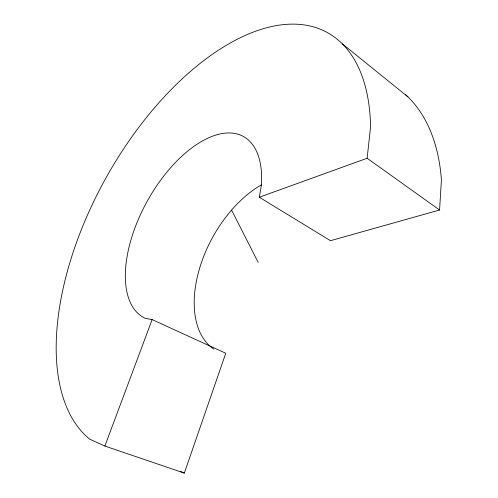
<?xml version="1.0" encoding="UTF-8"?>
<svg xmlns="http://www.w3.org/2000/svg" width="498" height="498" viewBox="0 0 498 498"><rect width="100%" height="100%" fill="white"/><g stroke="black" fill="none" stroke-linecap="round" stroke-linejoin="round"><path stroke-width="0.75" d="M439.572 210.013L367.138 158.258L370.574 126.853A235.971 123.653 -61.1 0 0 160.711 100.721A235.971 123.653 -61.1 0 0 89.696 439.168L104.879 446.059L184.328 473.1L225.762 353.25L152.12 319.598L145.323 318.384A103.354 52.95 -61.1 0 1 170.148 168.287A103.354 52.95 -61.1 0 1 261.369 185.256L259.29 197.233L330.485 240.702L439.572 210.013L441.415 179.859A221.429 133.987 -61.3 0 0 405.577 94.645M104.879 446.059L152.12 319.598M259.29 197.233L367.138 158.258M180.183 471.289L184.328 473.1M342.381 43.874L407.899 96.83M231.57 210.081L258.188 262.409M213.854 349.129A97.241 57.681 -61.3 0 1 199.3 269.287A97.241 57.681 -61.3 0 1 261.68 184.69"/></g></svg>
